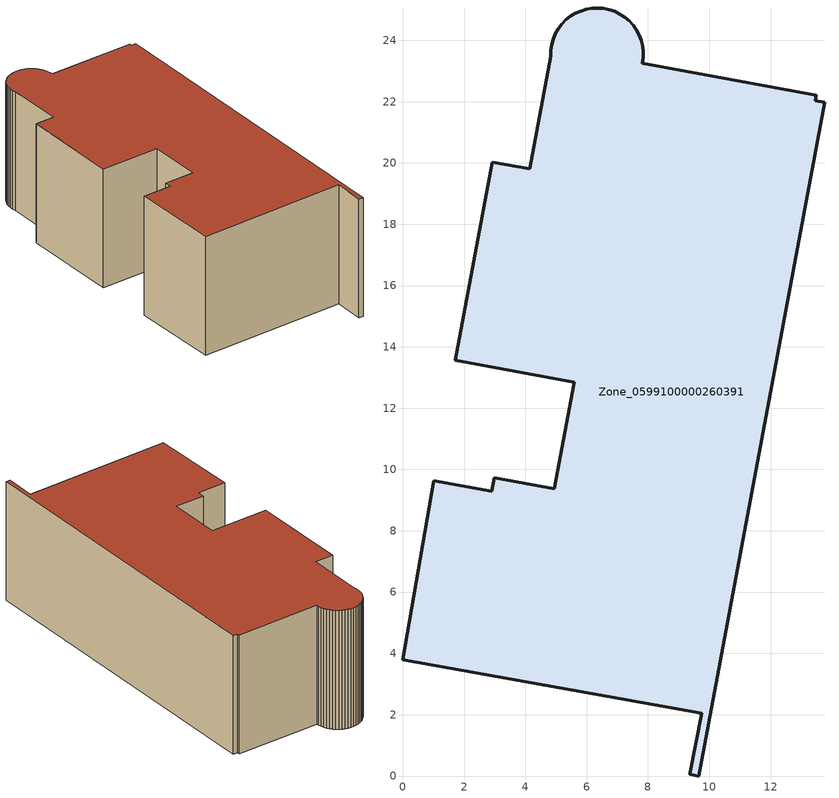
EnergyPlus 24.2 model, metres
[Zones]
Zone_0599100000260391
 floor ground (C_G): 7.38,24.64 7.51,24.5 7.62,24.34 7.71,24.17 7.78,24 7.83,23.82 7.85,23.63 7.84,23.44 7.82,23.25 13.48,22.21 13.46,22.04 13.77,21.98 9.65,0 9.36,0.06 9.75,2.05 0,3.8 1.01,9.64 2.91,9.29 2.99,9.73 4.95,9.37 5.59,12.84 1.72,13.56 2.92,20.03 4.14,19.81 4.83,23.48 4.83,23.67 4.86,23.86 4.91,24.04 4.98,24.22 5.08,24.38 5.19,24.53 5.32,24.67 5.47,24.78 5.63,24.88 5.8,24.96 5.98,25.02 6.17,25.05 6.36,25.06 6.55,25.04 6.73,25 6.91,24.94 7.08,24.86 7.24,24.76 z0
 wall outside (C_F): 7.84,23.44 7.85,23.63 7.83,23.82 7.78,24 7.71,24.17 7.62,24.34 7.51,24.5 7.38,24.64 7.24,24.76 7.08,24.86 6.91,24.94 6.73,25 6.55,25.04 6.36,25.06 6.17,25.05 5.98,25.02 5.8,24.96 5.63,24.88 5.47,24.78 5.32,24.67 5.19,24.53 5.08,24.38 4.98,24.22 4.91,24.04 4.86,23.86 4.83,23.67 4.83,23.48 4.14,19.81 2.92,20.03 1.72,13.56 5.59,12.84 4.95,9.37 2.99,9.73 2.91,9.29 1.01,9.64 0,3.8 9.75,2.05 9.36,0.06 9.65,0 13.77,21.98 13.46,22.04 13.48,22.21 7.82,23.25 7.84,23.44 z0:8.16
 roof outside (C_R): 13.46,22.04 13.48,22.21 7.82,23.25 7.84,23.44 7.85,23.63 7.83,23.82 7.78,24 7.71,24.17 7.62,24.34 7.51,24.5 7.38,24.64 7.24,24.76 7.08,24.86 6.91,24.94 6.73,25 6.55,25.04 6.36,25.06 6.17,25.05 5.98,25.02 5.8,24.96 5.63,24.88 5.47,24.78 5.32,24.67 5.19,24.53 5.08,24.38 4.98,24.22 4.91,24.04 4.86,23.86 4.83,23.67 4.83,23.48 4.14,19.81 2.92,20.03 1.72,13.56 5.59,12.84 4.95,9.37 2.99,9.73 2.91,9.29 1.01,9.64 0,3.8 9.75,2.05 9.36,0.06 9.65,0 13.77,21.98 z8.16
[BUILDING]
Pand.0599100000260391: North Axis=0; Terrain=City; Loads Convergence Tolerance Value=0.04; Temperature Convergence Tolerance Value=0.4; Solar Distribution=FullExterior; Maximum Number of Warmup Days=25; Minimum Number of Warmup Days=1
[Site:Location]
Rotterdam.The.Hague.AP_ZH_NLD Design_Conditions: Latitude=51.96; Longitude=4.45; Time Zone=1; Elevation=-4.5
[SITE:GROUNDTEMPERATURE:BUILDINGSURFACE]
18, 18, 18, 18, 18, 18, 18, 18, 18, 18, 18, 18
[MATERIAL] Thermal Absorptance=0.9; Solar Absorptance=0.7; Visible Absorptance=0.7
Name | Roughness | Thickness | Conductivity | Density | Specific Heat
G.D.1975-1991 | MediumSmooth | 0.15 | 0.288461 | 540 | 1210
F.D.1975-1991 | Rough | 0.3 | 0.230769 | 1920 | 840
R.D.1975-1991 | MediumRough | 0.2 | 0.153846 | 1500 | 1000
[CONSTRUCTION]
C_G: G.D.1975-1991
C_F: F.D.1975-1991
C_R: R.D.1975-1991
[ZONE]
Zone_0599100000260391: Type=1; Multiplier=1; Ceiling Height=Autocalculate; Volume=Autocalculate; Floor Area=autocalculate; Part of Total Floor Area=Yes
[ZONEINFILTRATION:DESIGNFLOWRATE]
Infil_Zone_0599100000260391: Zone or ZoneList or Space or SpaceList=Zone_0599100000260391; Schedule=AlwaysOn; Design Flow Rate Calculation Method=Flow/Area; Flow Rate per Floor Area=0.0042; Constant Term Coefficient=1; Temperature Term Coefficient=0; Velocity Term Coefficient=0; Velocity Squared Term Coefficient=0
[HVACTEMPLATE:ZONE:IDEALLOADSAIRSYSTEM]
Zone_0599100000260391: Maximum Heating Supply Air Temperature=50; Minimum Cooling Supply Air Temperature=13; Maximum Heating Supply Air Humidity Ratio=0.0156; Minimum Cooling Supply Air Humidity Ratio=0.0077; Heating Limit=NoLimit; Cooling Limit=NoLimit; Dehumidification Control Type=ConstantSensibleHeatRatio; Cooling Sensible Heat Ratio=0.7; Dehumidification Setpoint=60; Humidification Control Type=None; Humidification Setpoint=30; Outdoor Air Method=None; Outdoor Air Flow Rate per Person=0.00944; Outdoor Air Flow Rate per Zone Floor Area=0; Outdoor Air Flow Rate per Zone=0; Demand Controlled Ventilation Type=None; Outdoor Air Economizer Type=NoEconomizer; Heat Recovery Type=None; Sensible Heat Recovery Effectiveness=0.7; Latent Heat Recovery Effectiveness=0.65
[ZONECONTROL:THERMOSTAT]
ThermostatControl_Zone_0599100000260391: Zone or ZoneList=Zone_0599100000260391; Control Type Schedule=DualSetpointControlType; Control 1=Thermostat_Zone_0599100000260391; Temperature Difference Between Cutout And Setpoint=0
[THERMOSTATSETPOINT:DUALSETPOINT]
Thermostat_Zone_0599100000260391: Heating Setpoint Temperature Schedule=HeatingSetpoint_Zone_0599100000260391; Cooling Setpoint Temperature Schedule=CoolingSetpoint_Zone_0599100000260391
[SCHEDULE:COMPACT]
HeatingSetpoint_Zone_0599100000260391: Through: 12/31, For: AllDays, Until: 24:00, 21
CoolingSetpoint_Zone_0599100000260391: Through: 12/31, For: AllDays, Until: 24:00, 24
DualSetpointControlType: Through: 12/31, For: AllDays, Until: 24:00, 4
AlwaysOn: Through: 12/31, For: AllDays, Until: 24:00, 1
